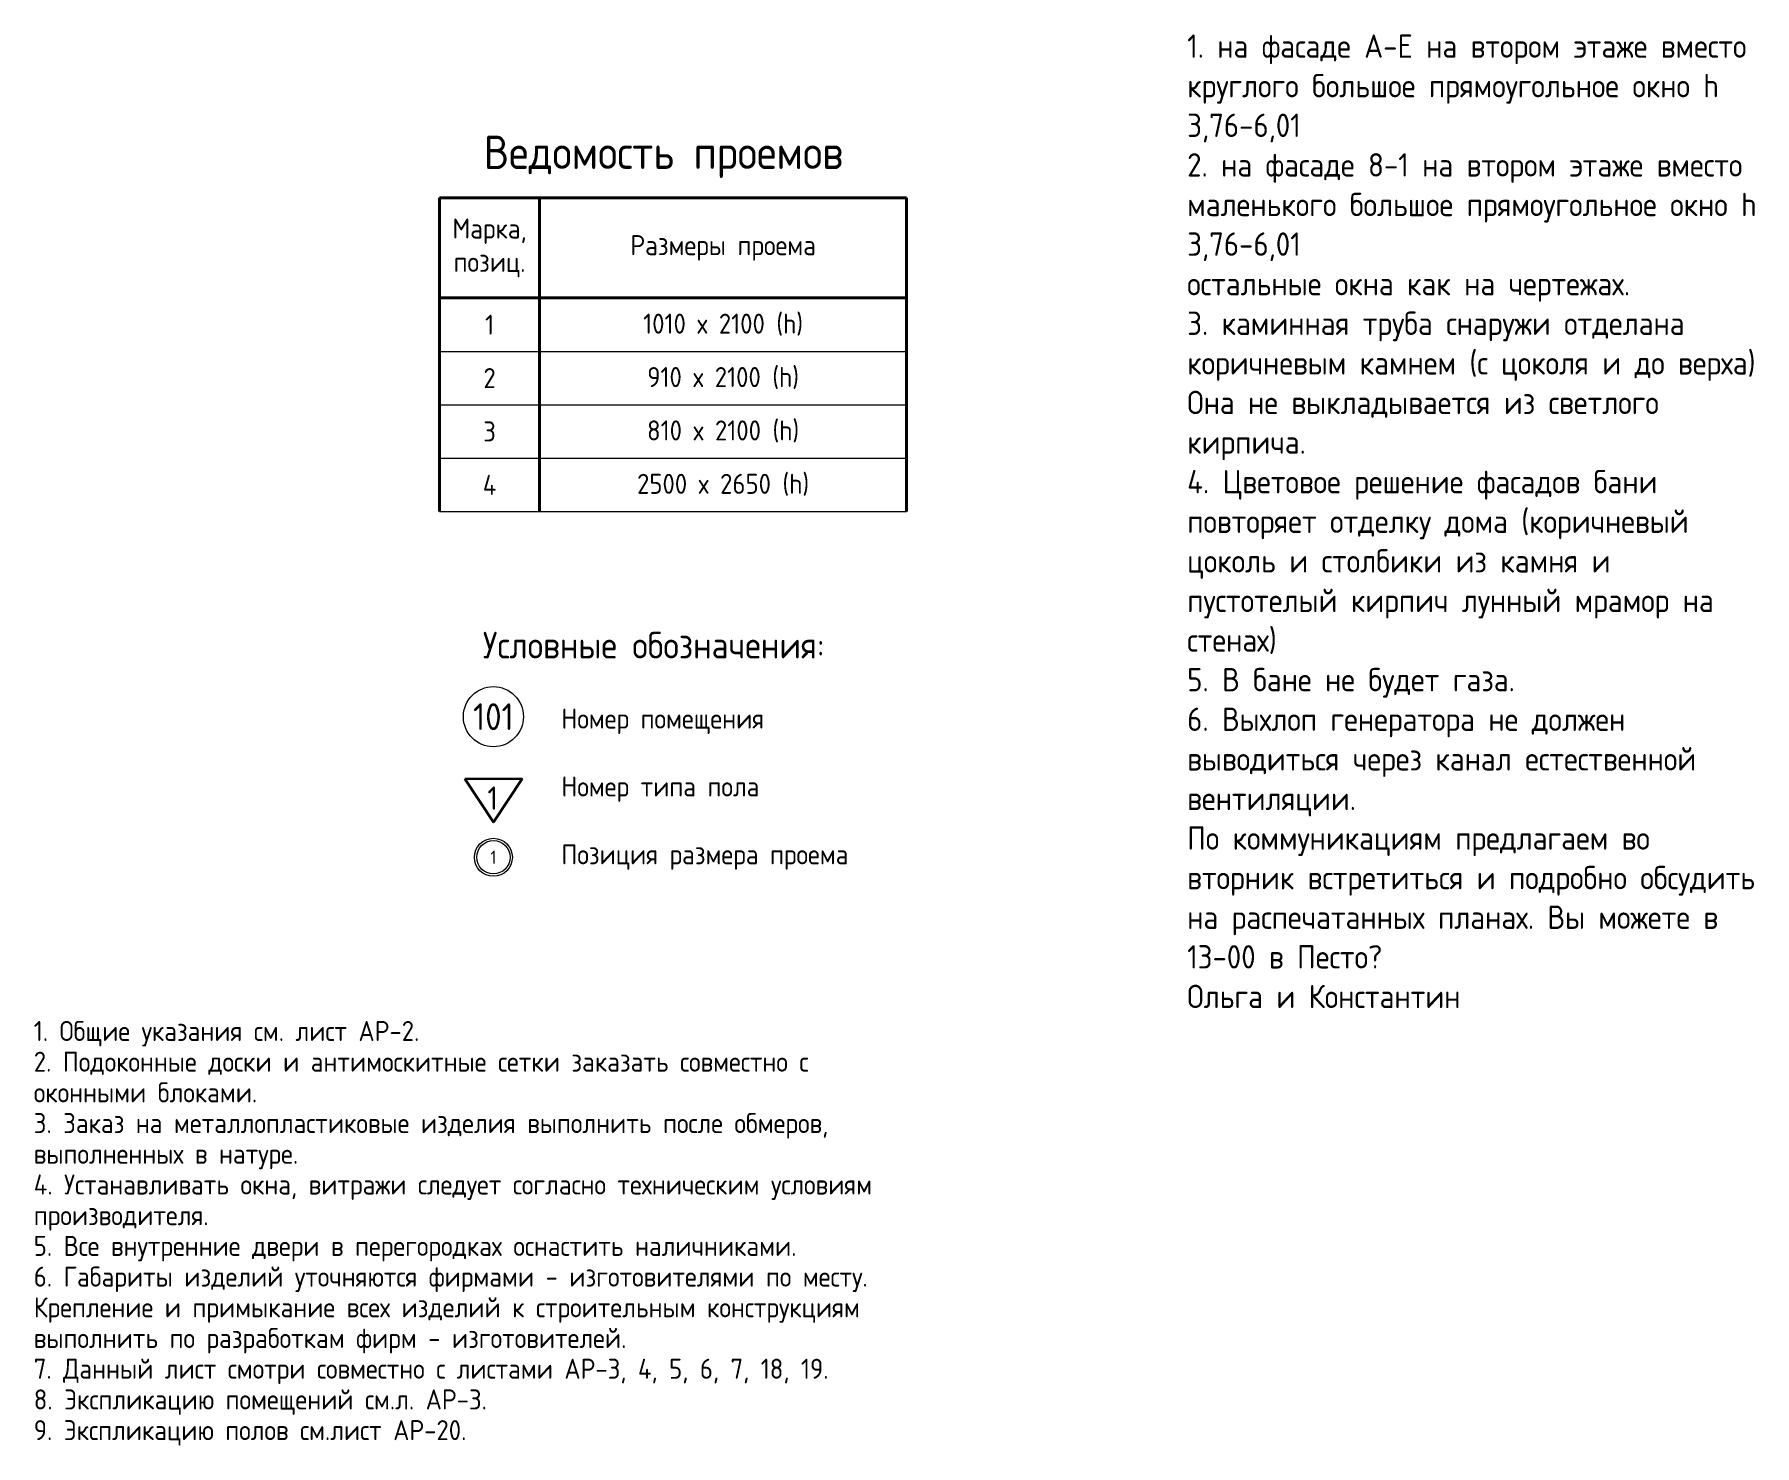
# Model space of a CAD drawing. Header units: millimetres. Extents: x 854812 to 1164625, y 589925 to 823301.
# Drawn here: x 1036779 to 1062560, y 729991 to 751137 of the extents above; entities that cross this region are included whole.
import ezdxf
from ezdxf.enums import TextEntityAlignment as Align

# ---------------------------------------------------------------- set-up
doc = ezdxf.new("R2010")
doc.units = ezdxf.units.MM
for name, color, linetype, lineweight in [('Text', 7, 'Continuous', 15), ('АР_Марка_двери', 13, 'Continuous', 9), ('АР_Отделка_трапы-лотки', 133, 'Continuous', 13), ('АР_Текст', 120, 'Continuous', 9), ('АР_Текст_экспликация', 132, 'Continuous', 9), ('стены', 172, 'Continuous', 30), ('текст', 7, 'Continuous', 13)]:
    doc.layers.add(name, color=color, linetype=linetype, lineweight=lineweight)
doc.styles.add('arial', font='isocpeur.ttf')
doc.styles.add('GOST 2.304', font='isocpeur.ttf', dxfattribs={"width": 0.9})

# ---------------------------------------------------------------- blocks, each defined once
blk = doc.blocks.new('номер помещения')
at = {"ltscale": 0.13}
blk.add_circle((0, 0), 450, dxfattribs=at)
at = {"ltscale": 0.13, "style": 'arial'}
blk.add_attdef('№', text='', height=250, dxfattribs=at).set_placement((0, 0), align=Align.MIDDLE_CENTER)

msp = doc.modelspace()

# ---------------------------------------------------------------- linework, layer by layer
at = {"color": 0, "lineweight": 40}
for points in [[(1042850.9, 748687.9), (1049850.9, 748687.9)], [(1042850.9, 748687.9), (1042850.9, 743987.9)], [(1044350.9, 748687.9), (1044350.9, 743987.9)], [(1049850.9, 748687.9), (1049850.9, 743987.9)], [(1042850.9, 747187.9), (1049850.9, 747187.9)]]:
    msp.add_lwpolyline(points, dxfattribs=at)
at = {"color": 0, "linetype": 'ByBlock', "lineweight": 15}
for points in [[(1042850.9, 746387.9), (1049850.9, 746387.9)], [(1042850.9, 745587.9), (1049850.9, 745587.9)], [(1042850.9, 744787.9), (1049850.9, 744787.9)], [(1042850.9, 743987.9), (1049850.9, 743987.9)]]:
    msp.add_lwpolyline(points, dxfattribs=at)
at = {"layer": 'АР_Марка_двери', "ltscale": 0.13}
msp.add_circle((1043658.1, 738806.6), 284.4, dxfattribs=at)
at = {"layer": 'стены', "linetype": 'Continuous', "ltscale": 100}
msp.add_lwpolyline([(1043230.7, 739982.5), (1044087, 739982.5), (1043658.8, 739330.8), (1043230.7, 739982.5)], dxfattribs=at)

# ---------------------------------------------------------------- block references
at = {"layer": 'АР_Марка_двери', "ltscale": 0.13}
ref = msp.add_blockref('номер помещения', (1043658.1, 738806.6), dxfattribs=dict(at, xscale=0.5555555555555556, yscale=0.5555555555555556, zscale=0.5555555555555556))
ref.add_attrib('№', '1', dxfattribs={"layer": '0', "ltscale": 0.13, "height": 200, "style": 'GOST 2.304', "width": 0.9}).set_placement((1043658.1, 738806.6), align=Align.MIDDLE_CENTER)
at = {"layer": 'АР_Текст_экспликация', "ltscale": 0.13}
ref = msp.add_blockref('номер помещения', (1043658.1, 740913.6), dxfattribs=at)
ref.add_attrib('№', '101', dxfattribs={"layer": '0', "ltscale": 0.13, "height": 400, "style": 'GOST 2.304', "width": 0.9}).set_placement((1043658.1, 740913.6), align=Align.MIDDLE_CENTER)

# ---------------------------------------------------------------- texts
at = {"layer": 'Text', "ltscale": 100, "style": 'GOST 2.304', "width": 0.9}
msp.add_text('Ведомость проемов ', height=500, dxfattribs=at).set_placement((1046350.9, 749120.6), align=Align.CENTER)
at = {"layer": 'Text', "ltscale": 5, "char_height": 300, "attachment_point": 5, "style": 'GOST 2.304'}
for s, insert, width in [('Марка, позиц.', (1043600.9, 747937.9, -22166.4), 1500), ('Размеры проема', (1047100.9, 747937.9, -22166.4), 6000)]:
    msp.add_mtext(s, dxfattribs=dict(at, insert=insert, width=width))
at = {"layer": 'Text', "char_height": 300, "attachment_point": 5, "style": 'GOST 2.304'}
for s, insert, width in [('1', (1043600.9, 746787.9, -22166.4), 1500), ('1010 х 2100 (h)', (1047100.9, 746787.9, -22166.4), 5500), ('2', (1043600.9, 745987.9, -22166.4), 1500), ('910 х 2100 (h)', (1047100.9, 745987.9, -22166.4), 5500), ('3', (1043600.9, 745187.9, -22166.4), 1500), ('810 х 2100 (h)', (1047100.9, 745187.9, -22166.4), 5500), ('2500 х 2650 (h)', (1047100.9, 744387.9, -22166.4), 5500), ('4', (1043600.9, 744387.9, -22166.4), 1500)]:
    msp.add_mtext(s, dxfattribs=dict(at, insert=insert, width=width))
at = {"layer": 'Text', "insert": (1036769.3, 736353.7), "char_height": 300, "width": 12694.323, "attachment_point": 1, "line_spacing_factor": 0.92, "style": 'GOST 2.304'}
msp.add_mtext('1. Общие указания см. лист АР-2.\\P2. Подоконные доски и антимоскитные сетки заказать совместно с оконными блоками. \\P3. Заказ на металлопластиковые изделия выполнить после обмеров, выполненных в натуре. \\P4. Устанавливать окна, витражи следует согласно техническим {\\C7;условиям производителя.\\P5. Все внутренние двери в перегородках оснастить наличниками.\\P6. Габариты изделий уточняются фирмами - изготовителями по месту. Крепление и примыкание всех изделий к строительным конструкциям выполнить по разработкам фирм - изготовителей.\\P}7. Данный лист смотри совместно с листами {\\C5;АР-3, 4, 5, 6, 7, 18, 19}.\\P8. Экспликацию помещений см.л. {\\C5;АР-3.}\\P9. Экспликацию полов см.лист {\\C5;АР-20.}', dxfattribs=at)
at = {"layer": 'АР_Отделка_трапы-лотки', "ltscale": 100, "style": 'GOST 2.304', "width": 0.9}
msp.add_text('1', height=350, dxfattribs=at).set_placement((1043647.8, 739517.7), align=Align.CENTER)
at = {"layer": 'АР_Текст', "insert": (1054056.4, 751136.8), "char_height": 350, "width": 8604.596, "attachment_point": 1, "line_spacing_factor": 1.016949, "style": 'arial'}
msp.add_mtext('{\\W0.9;\\C7;1. на фасаде А-Е на втором этаже вместо круглого большое прямоугольное окно h 3,76-6,01\\P2. на фасаде 8-1 на втором этаже вместо маленького большое прямоугольное окно h 3,76-6,01\\Pостальные окна как на чертежах.\\P3. каминная труба снаружи отделана коричневым камнем (с цоколя и до верха) Она не выкладывается из светлого кирпича.\\P4. Цветовое решение фасадов бани повторяет отделку дома (коричневый цоколь и столбики из камня и пустотелый кирпич лунный мрамор на стенах)\\P5. В бане не будет газа.\\P6. Выхлоп генератора не должен выводиться через канал естественной вентиляции. \\PПо коммуникациям предлагаем во вторник встретиться и подробно обсудить на распечатанных планах. Вы можете в 13-00 в Песто?\\PОльга и Константин}', dxfattribs=at)
at = {"layer": 'текст', "style": 'GOST 2.304'}
for s, insert, char_height, width, attachment_point, line_spacing_factor in [('Условные обозначения:', (1046061.2, 742185.6), 400, 10676.199, 2, 0.938532), ('Номер помещения\\P\\PНомер типа пола\\P\\PПозиция размера проема', (1044677.1, 741034.9), 300, 22872.97, 1, 1.016949)]:
    msp.add_mtext(s, dxfattribs=dict(at, insert=insert, char_height=char_height, width=width, attachment_point=attachment_point, line_spacing_factor=line_spacing_factor))

doc.saveas('drawing.dxf')
